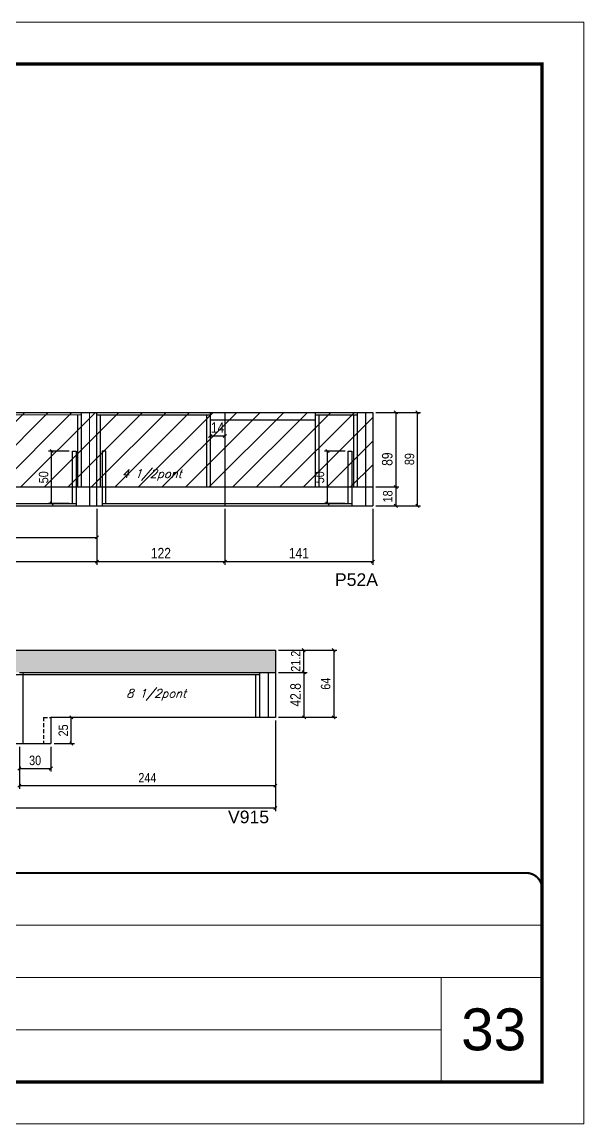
# Model space of a CAD drawing. Extents: x -20960 to -5926, y -2106 to 21915.
# Drawn here: x -11258 to -10722, y 11677 to 12727 of the extents above; entities that cross this region are included whole.
import ezdxf

# ---------------------------------------------------------------- set-up
doc = ezdxf.new("R2010")
doc.units = 0
for name, pattern in [('CONTINUO', [0]), ('DASHED', [0.75, 0.5, -0.25]), ('HIDDEN', [0.375, 0.25, -0.125])]:
    doc.linetypes.add(name, pattern=pattern)
for name, color, linetype in [('5', 5, 'Continuous'), ('COTA', 241, 'Continuous'), ('Painéis', 200, 'Continuous'), ('Reaproveitamento', 251, 'Continuous'), ('SARR_2.2x7', 40, 'Continuous'), ('SARR_3.5x7', 81, 'Continuous'), ('texto', 7, 'Continuous')]:
    doc.layers.add(name, color=color, linetype=linetype)
for name, color, linetype, lineweight in [('CARIMBO', 255, 'Continuous', 9), ('Folhas', 255, 'Continuous', 9), ('Sarr 2.2x7', 40, 'Continuous', 9), ('SARRAFO DE PRESSAO', 251, 'DASHED', 9)]:
    doc.layers.add(name, color=color, linetype=linetype, lineweight=lineweight)
doc.styles.add('ARIAL', font='arial.ttf')
doc.styles.add('COTA TECNICA', font='techl___.ttf', dxfattribs={"height": 10})
doc.styles.add('COTA TECNICA-50', font='techl___.ttf', dxfattribs={"height": 9})
doc.styles.add('Romans', font='romans.shx')
doc.styles.get("Standard").update_dxf_attribs({"font": 'arial.ttf'})
doc.dimstyles.new('COTA PAINEL-50', dxfattribs={"dimtxt": 9, "dimasz": 3, "dimexe": 3, "dimexo": 3, "dimgap": 3, "dimtad": 1, "dimdec": 1, "dimzin": 12, "dimdsep": 46, "dimtxsty": 'COTA TECNICA-50', "dimblk1": 'OBLIQUE', "dimblk2": 'OBLIQUE', "dimsah": 1, "dimcen": 0.9, "dimclrd": 4, "dimclre": 4, "dimclrt": 240, "dimadec": 1, "dimazin": 3, "dimtfac": 1, "dimtdec": 1, "dimtmove": 0, "dimatfit": 3, "dimfxl": 1, "dimtolj": 1, "dimtzin": 12, "dimarcsym": 0})
doc.dimstyles.new('PAINEL', dxfattribs={"dimtxt": 10, "dimasz": 3, "dimexe": 3, "dimexo": 3, "dimgap": 3, "dimtad": 1, "dimdec": 1, "dimzin": 12, "dimdsep": 46, "dimtxsty": 'COTA TECNICA', "dimblk1": 'OBLIQUE', "dimblk2": 'OBLIQUE', "dimsah": 1, "dimcen": 0.9, "dimclrd": 4, "dimclre": 4, "dimclrt": 240, "dimadec": 1, "dimazin": 3, "dimtfac": 1, "dimtdec": 1, "dimtmove": 0, "dimatfit": 3, "dimfxl": 1, "dimtolj": 1, "dimtzin": 12, "dimarcsym": 0})
pattern_1 = [(45, (13.708, -3474.332), (-11.22532, 11.22532), [])]

# ---------------------------------------------------------------- blocks, each defined once
blk = doc.blocks.new('9999999999')
at = {"color": 30, "linetype": 'CONTINUO'}
for p, q in [((98564.6, 34379.6), (99584, 34379.6)), ((98564.6, 34329.8), (99488, 34329.8)), ((99584, 34329.8), (99488, 34329.8)), ((99488, 34329.8), (99488, 34230.2)), ((98564.6, 34280), (99488, 34280))]:
    blk.add_line(p, q, dxfattribs=at)
at = {"color": 30, "linetype": 'CONTINUO', "const_width": 2}
blk.add_lwpolyline([(99584, 34230.2), (99584, 34414.4, 0.414214), (99569, 34429.4), (98229, 34429.4, 0.414214), (98214, 34414.4), (98214, 34245.2, 0.414214), (98229, 34230.2), (99584, 34230.2)], format="xyb", dxfattribs=at)
at = {"layer": 'Folhas'}
blk.add_lwpolyline([(98139, 34190.2), (99624, 34190.2), (99624, 35240.2), (98139, 35240.2)], close=True, dxfattribs=at)
at = {"layer": 'Folhas', "color": 30, "const_width": 3}
blk.add_lwpolyline([(98214, 34230.2), (99584, 34230.2), (99584, 35200.2), (98214, 35200.2)], close=True, dxfattribs=at)
blk = doc.blocks.new('_Oblique')
at = {"color": 0, "linetype": 'ByBlock', "lineweight": -2}
blk.add_line((-0.5, -0.5), (0.5, 0.5), dxfattribs=at)
blk = doc.blocks.new('*D1251')
at = {"layer": 'COTA', "color": 4, "lineweight": -2, "ltscale": 25, "transparency": 16777216}
for p, q in [((-11430.3, 12262.8), (-11430.3, 12232.7)), ((-11430.3, 12235.7), (-11186.3, 12235.7)), ((-11186.3, 12233.4), (-11186.3, 12232.7))]:
    blk.add_line(p, q, dxfattribs=at)
at = {"layer": 'Defpoints', "color": 0, "ltscale": 25, "transparency": 16777216}
for p in [(-11430.3, 12265.8), (-11186.3, 12236.4), (-11186.3, 12235.7)]:
    blk.add_point(p, dxfattribs=at)
at = {"layer": 'COTA', "color": 4, "lineweight": -2, "ltscale": 25, "transparency": 16777216, "xscale": 3, "yscale": 3, "zscale": 3, "rotation": 180}
blk.add_blockref('_Oblique', (-11430.3, 12235.7), dxfattribs=at)
at = {"layer": 'COTA', "color": 4, "lineweight": -2, "ltscale": 25, "transparency": 16777216, "xscale": 3, "yscale": 3, "zscale": 3}
blk.add_blockref('_Oblique', (-11186.3, 12235.7), dxfattribs=at)
at = {"layer": 'COTA', "color": 240, "ltscale": 25, "transparency": 16777216, "insert": (-11308.3, 12243.8), "char_height": 10, "attachment_point": 5, "style": 'COTA TECNICA'}
blk.add_mtext('\\A1;244', dxfattribs=at)
blk = doc.blocks.new('*D1253')
at = {"layer": 'COTA', "color": 4, "lineweight": -2, "ltscale": 25, "transparency": 16777216}
for p, q in [((-11468.3, 12262.8), (-11468.3, 12209.6)), ((-11186.3, 12262.8), (-11186.3, 12209.6)), ((-11468.3, 12212.6), (-11186.3, 12212.6))]:
    blk.add_line(p, q, dxfattribs=at)
at = {"layer": 'Defpoints', "color": 0, "ltscale": 25, "transparency": 16777216}
for p in [(-11468.3, 12265.8), (-11186.3, 12265.8), (-11186.3, 12212.6)]:
    blk.add_point(p, dxfattribs=at)
at = {"layer": 'COTA', "color": 4, "lineweight": -2, "ltscale": 25, "transparency": 16777216, "xscale": 3, "yscale": 3, "zscale": 3, "rotation": 180}
blk.add_blockref('_Oblique', (-11468.3, 12212.6), dxfattribs=at)
at = {"layer": 'COTA', "color": 4, "lineweight": -2, "ltscale": 25, "transparency": 16777216, "xscale": 3, "yscale": 3, "zscale": 3}
blk.add_blockref('_Oblique', (-11186.3, 12212.6), dxfattribs=at)
at = {"layer": 'COTA', "color": 240, "ltscale": 25, "transparency": 16777216, "insert": (-11327.3, 12220.7), "char_height": 10, "attachment_point": 5, "style": 'COTA TECNICA'}
blk.add_mtext('\\A1;282', dxfattribs=at)
blk = doc.blocks.new('*D1536')
at = {"layer": 'COTA', "color": 4, "lineweight": -2, "ltscale": 25, "transparency": 16777216}
for p, q in [((-10920.3, 12354.8), (-10898.4, 12354.8)), ((-10901.4, 12354.8), (-10901.4, 12265.8)), ((-10920.3, 12265.8), (-10898.4, 12265.8))]:
    blk.add_line(p, q, dxfattribs=at)
at = {"layer": 'Defpoints', "color": 0, "ltscale": 25, "transparency": 16777216}
for p in [(-10923.3, 12354.8), (-10923.3, 12265.8), (-10901.4, 12265.8)]:
    blk.add_point(p, dxfattribs=at)
at = {"layer": 'COTA', "color": 4, "lineweight": -2, "ltscale": 25, "transparency": 16777216, "xscale": 3, "yscale": 3, "zscale": 3}
for p, rotation in [((-10901.4, 12354.8), 90), ((-10901.4, 12265.8), 270)]:
    blk.add_blockref('_Oblique', p, dxfattribs=dict(at, rotation=rotation))
at = {"layer": 'COTA', "color": 240, "ltscale": 25, "transparency": 16777216, "insert": (-10909.5, 12310.3), "char_height": 10, "attachment_point": 5, "rotation": 90, "style": 'COTA TECNICA'}
blk.add_mtext('\\A1;89', dxfattribs=at)
blk = doc.blocks.new('*D1254')
at = {"layer": 'COTA', "color": 4, "lineweight": -2, "ltscale": 25, "transparency": 16777216}
for p, q in [((-11186.3, 12262.8), (-11186.3, 12209.6)), ((-11064.3, 12262.8), (-11064.3, 12209.6)), ((-11186.3, 12212.6), (-11064.3, 12212.6))]:
    blk.add_line(p, q, dxfattribs=at)
at = {"layer": 'Defpoints', "color": 0, "ltscale": 25, "transparency": 16777216}
for p in [(-11186.3, 12265.8), (-11064.3, 12265.8), (-11064.3, 12212.6)]:
    blk.add_point(p, dxfattribs=at)
at = {"layer": 'COTA', "color": 4, "lineweight": -2, "ltscale": 25, "transparency": 16777216, "xscale": 3, "yscale": 3, "zscale": 3, "rotation": 180}
blk.add_blockref('_Oblique', (-11186.3, 12212.6), dxfattribs=at)
at = {"layer": 'COTA', "color": 4, "lineweight": -2, "ltscale": 25, "transparency": 16777216, "xscale": 3, "yscale": 3, "zscale": 3}
blk.add_blockref('_Oblique', (-11064.3, 12212.6), dxfattribs=at)
at = {"layer": 'COTA', "color": 240, "ltscale": 25, "transparency": 16777216, "insert": (-11125.3, 12220.7), "char_height": 10, "attachment_point": 5, "style": 'COTA TECNICA'}
blk.add_mtext('\\A1;122', dxfattribs=at)
blk = doc.blocks.new('*D1255')
at = {"layer": 'COTA', "color": 4, "lineweight": -2, "ltscale": 25, "transparency": 16777216}
for p, q in [((-11064.3, 12262.8), (-11064.3, 12209.6)), ((-10923.3, 12262.8), (-10923.3, 12209.6)), ((-11064.3, 12212.6), (-10923.3, 12212.6))]:
    blk.add_line(p, q, dxfattribs=at)
at = {"layer": 'Defpoints', "color": 0, "ltscale": 25, "transparency": 16777216}
for p in [(-11064.3, 12265.8), (-10923.3, 12265.8), (-10923.3, 12212.6)]:
    blk.add_point(p, dxfattribs=at)
at = {"layer": 'COTA', "color": 4, "lineweight": -2, "ltscale": 25, "transparency": 16777216, "xscale": 3, "yscale": 3, "zscale": 3, "rotation": 180}
blk.add_blockref('_Oblique', (-11064.3, 12212.6), dxfattribs=at)
at = {"layer": 'COTA', "color": 4, "lineweight": -2, "ltscale": 25, "transparency": 16777216, "xscale": 3, "yscale": 3, "zscale": 3}
blk.add_blockref('_Oblique', (-10923.3, 12212.6), dxfattribs=at)
at = {"layer": 'COTA', "color": 240, "ltscale": 25, "transparency": 16777216, "insert": (-10993.8, 12220.7), "char_height": 10, "attachment_point": 5, "style": 'COTA TECNICA'}
blk.add_mtext('\\A1;141', dxfattribs=at)
blk = doc.blocks.new('*D1537')
at = {"layer": 'COTA', "color": 4, "lineweight": -2, "ltscale": 25, "transparency": 16777216}
for p, q in [((-11078.3, 12344.8), (-11078.3, 12329.4)), ((-11064.3, 12344.8), (-11064.3, 12329.4)), ((-11078.3, 12332.4), (-11064.3, 12332.4))]:
    blk.add_line(p, q, dxfattribs=at)
at = {"layer": 'Defpoints', "color": 0, "ltscale": 25, "transparency": 16777216}
for p in [(-11078.3, 12347.8), (-11064.3, 12347.8), (-11064.3, 12332.4)]:
    blk.add_point(p, dxfattribs=at)
at = {"layer": 'COTA', "color": 4, "lineweight": -2, "ltscale": 25, "transparency": 16777216, "xscale": 3, "yscale": 3, "zscale": 3, "rotation": 180}
blk.add_blockref('_Oblique', (-11078.3, 12332.4), dxfattribs=at)
at = {"layer": 'COTA', "color": 4, "lineweight": -2, "ltscale": 25, "transparency": 16777216, "xscale": 3, "yscale": 3, "zscale": 3}
blk.add_blockref('_Oblique', (-11064.3, 12332.4), dxfattribs=at)
at = {"layer": 'COTA', "color": 240, "ltscale": 25, "transparency": 16777216, "insert": (-11071.3, 12340.4), "char_height": 10, "attachment_point": 5, "style": 'COTA TECNICA'}
blk.add_mtext('\\A1;14', dxfattribs=at)
blk = doc.blocks.new('*D1540')
at = {"layer": 'COTA', "color": 4, "lineweight": -2, "ltscale": 25, "transparency": 16777216}
for p, q in [((-11013.2, 12107.1), (-10985.8, 12107.1)), ((-10988.8, 12064.3), (-10988.8, 12107.1)), ((-11013.2, 12064.3), (-10985.8, 12064.3))]:
    blk.add_line(p, q, dxfattribs=at)
at = {"layer": 'Defpoints', "color": 0, "ltscale": 25, "transparency": 16777216}
for p in [(-11016.2, 12107.1), (-10988.8, 12107.1), (-11016.2, 12064.3)]:
    blk.add_point(p, dxfattribs=at)
at = {"layer": 'COTA', "color": 4, "lineweight": -2, "ltscale": 25, "transparency": 16777216, "xscale": 3, "yscale": 3, "zscale": 3}
for p, rotation in [((-10988.8, 12107.1), 90), ((-10988.8, 12064.3), 270)]:
    blk.add_blockref('_Oblique', p, dxfattribs=dict(at, rotation=rotation))
at = {"layer": 'COTA', "color": 240, "ltscale": 25, "transparency": 16777216, "insert": (-10996.9, 12085.7), "char_height": 10, "attachment_point": 5, "rotation": 90, "style": 'COTA TECNICA'}
blk.add_mtext('\\A1;42.8', dxfattribs=at)
blk = doc.blocks.new('*D1541')
at = {"layer": 'COTA', "color": 4, "lineweight": -2, "transparency": 16777216}
for p, q in [((-11013.2, 12128.3), (-10986.2, 12128.3)), ((-10989.2, 12107.1), (-10989.2, 12128.3)), ((-11013.2, 12107.1), (-10986.2, 12107.1))]:
    blk.add_line(p, q, dxfattribs=at)
at = {"layer": 'Defpoints', "color": 0, "transparency": 16777216}
for p in [(-11016.2, 12128.3), (-10989.2, 12128.3), (-11016.2, 12107.1)]:
    blk.add_point(p, dxfattribs=at)
at = {"layer": 'COTA', "color": 4, "lineweight": -2, "transparency": 16777216, "xscale": 3, "yscale": 3, "zscale": 3}
for p, rotation in [((-10989.2, 12128.3), 90), ((-10989.2, 12107.1), 270)]:
    blk.add_blockref('_Oblique', p, dxfattribs=dict(at, rotation=rotation))
at = {"layer": 'COTA', "color": 240, "transparency": 16777216, "insert": (-10996.8, 12117.7), "char_height": 9, "attachment_point": 5, "rotation": 90, "style": 'COTA TECNICA-50'}
blk.add_mtext('\\A1;21.2', dxfattribs=at)
blk = doc.blocks.new('*D1259')
at = {"layer": 'COTA', "color": 4, "lineweight": -2, "transparency": 16777216}
for p, q in [((-11016.2, 12061.3), (-11016.2, 11996.2)), ((-11260.2, 12036.3), (-11260.2, 11996.2)), ((-11260.2, 11999.2), (-11016.2, 11999.2))]:
    blk.add_line(p, q, dxfattribs=at)
at = {"layer": 'Defpoints', "color": 0, "transparency": 16777216}
for p in [(-11016.2, 12064.3), (-11260.2, 12039.3), (-11016.2, 11999.2)]:
    blk.add_point(p, dxfattribs=at)
at = {"layer": 'COTA', "color": 4, "lineweight": -2, "transparency": 16777216, "xscale": 3, "yscale": 3, "zscale": 3, "rotation": 180}
blk.add_blockref('_Oblique', (-11260.2, 11999.2), dxfattribs=at)
at = {"layer": 'COTA', "color": 4, "lineweight": -2, "transparency": 16777216, "xscale": 3, "yscale": 3, "zscale": 3}
blk.add_blockref('_Oblique', (-11016.2, 11999.2), dxfattribs=at)
at = {"layer": 'COTA', "color": 240, "transparency": 16777216, "insert": (-11138.2, 12006.7), "char_height": 9, "attachment_point": 5, "style": 'COTA TECNICA-50'}
blk.add_mtext('\\A1;244', dxfattribs=at)
blk = doc.blocks.new('*D1260')
at = {"layer": 'COTA', "color": 4, "lineweight": -2, "transparency": 16777216}
for p, q in [((-11016.2, 12061.3), (-11016.2, 11974.9)), ((-11913.2, 12036.3), (-11913.2, 11974.9)), ((-11913.2, 11977.9), (-11016.2, 11977.9))]:
    blk.add_line(p, q, dxfattribs=at)
at = {"layer": 'Defpoints', "color": 0, "transparency": 16777216}
for p in [(-11016.2, 12064.3), (-11913.2, 12039.3), (-11016.2, 11977.9)]:
    blk.add_point(p, dxfattribs=at)
at = {"layer": 'COTA', "color": 4, "lineweight": -2, "transparency": 16777216, "xscale": 3, "yscale": 3, "zscale": 3, "rotation": 180}
blk.add_blockref('_Oblique', (-11913.2, 11977.9), dxfattribs=at)
at = {"layer": 'COTA', "color": 4, "lineweight": -2, "transparency": 16777216, "xscale": 3, "yscale": 3, "zscale": 3}
blk.add_blockref('_Oblique', (-11016.2, 11977.9), dxfattribs=at)
at = {"layer": 'COTA', "color": 240, "transparency": 16777216, "insert": (-11464.7, 11985.5), "char_height": 9, "attachment_point": 5, "style": 'COTA TECNICA-50'}
blk.add_mtext('\\A1;897', dxfattribs=at)
blk = doc.blocks.new('*D1742')
at = {"layer": 'COTA', "color": 4, "lineweight": -2, "transparency": 16777216}
for p, q in [((-10920.3, 12354.8), (-10877.7, 12354.8)), ((-10880.7, 12265.8), (-10880.7, 12354.8)), ((-10920.3, 12265.8), (-10877.7, 12265.8))]:
    blk.add_line(p, q, dxfattribs=at)
at = {"layer": 'Defpoints', "color": 0, "transparency": 16777216}
for p in [(-10923.3, 12354.8), (-10880.7, 12354.8), (-10923.3, 12265.8)]:
    blk.add_point(p, dxfattribs=at)
at = {"layer": 'COTA', "color": 4, "lineweight": -2, "transparency": 16777216, "xscale": 3, "yscale": 3, "zscale": 3}
for p, rotation in [((-10880.7, 12354.8), 90), ((-10880.7, 12265.8), 270)]:
    blk.add_blockref('_Oblique', p, dxfattribs=dict(at, rotation=rotation))
at = {"layer": 'COTA', "color": 240, "transparency": 16777216, "insert": (-10888.3, 12310.3), "char_height": 9, "attachment_point": 5, "rotation": 90, "style": 'COTA TECNICA-50'}
blk.add_mtext('\\A1;89', dxfattribs=at)
blk = doc.blocks.new('*D1744')
at = {"layer": 'COTA', "color": 4, "lineweight": -2, "transparency": 16777216}
for p, q in [((-11212.7, 12318), (-11232.5, 12318)), ((-11229.5, 12268), (-11229.5, 12318)), ((-11212.7, 12268), (-11232.5, 12268))]:
    blk.add_line(p, q, dxfattribs=at)
at = {"layer": 'Defpoints', "color": 0, "transparency": 16777216}
for p in [(-11229.5, 12318), (-11209.7, 12318), (-11209.7, 12268)]:
    blk.add_point(p, dxfattribs=at)
at = {"layer": 'COTA', "color": 4, "lineweight": -2, "transparency": 16777216, "xscale": 3, "yscale": 3, "zscale": 3}
for p, rotation in [((-11229.5, 12318), 90), ((-11229.5, 12268), 270)]:
    blk.add_blockref('_Oblique', p, dxfattribs=dict(at, rotation=rotation))
at = {"layer": 'COTA', "color": 240, "transparency": 16777216, "insert": (-11237.1, 12293), "char_height": 9, "attachment_point": 5, "rotation": 90, "style": 'COTA TECNICA-50'}
blk.add_mtext('\\A1;50', dxfattribs=at)
blk = doc.blocks.new('*D1745')
at = {"layer": 'COTA', "color": 4, "lineweight": -2, "transparency": 16777216}
for p, q in [((-10949.7, 12318), (-10969.5, 12318)), ((-10966.5, 12268), (-10966.5, 12318)), ((-10949.7, 12268), (-10969.5, 12268))]:
    blk.add_line(p, q, dxfattribs=at)
at = {"layer": 'Defpoints', "color": 0, "transparency": 16777216}
for p in [(-10966.5, 12318), (-10946.7, 12318), (-10946.7, 12268)]:
    blk.add_point(p, dxfattribs=at)
at = {"layer": 'COTA', "color": 4, "lineweight": -2, "transparency": 16777216, "xscale": 3, "yscale": 3, "zscale": 3}
for p, rotation in [((-10966.5, 12318), 90), ((-10966.5, 12268), 270)]:
    blk.add_blockref('_Oblique', p, dxfattribs=dict(at, rotation=rotation))
at = {"layer": 'COTA', "color": 240, "transparency": 16777216, "insert": (-10974.1, 12293), "char_height": 9, "attachment_point": 5, "rotation": 90, "style": 'COTA TECNICA-50'}
blk.add_mtext('\\A1;50', dxfattribs=at)
blk = doc.blocks.new('*D1746')
at = {"layer": 'COTA', "color": 4, "lineweight": -2, "transparency": 16777216}
for p, q in [((-10920.3, 12283.8), (-10898.4, 12283.8)), ((-10901.4, 12283.8), (-10901.4, 12265.8)), ((-10920.3, 12265.8), (-10898.4, 12265.8))]:
    blk.add_line(p, q, dxfattribs=at)
at = {"layer": 'Defpoints', "color": 0, "transparency": 16777216}
for p in [(-10923.3, 12283.8), (-10923.3, 12265.8), (-10901.4, 12265.8)]:
    blk.add_point(p, dxfattribs=at)
at = {"layer": 'COTA', "color": 4, "lineweight": -2, "transparency": 16777216, "xscale": 3, "yscale": 3, "zscale": 3}
for p, rotation in [((-10901.4, 12283.8), 90), ((-10901.4, 12265.8), 270)]:
    blk.add_blockref('_Oblique', p, dxfattribs=dict(at, rotation=rotation))
at = {"layer": 'COTA', "color": 240, "transparency": 16777216, "insert": (-10909, 12274.8), "char_height": 9, "attachment_point": 5, "rotation": 90, "style": 'COTA TECNICA-50'}
blk.add_mtext('\\A1;18', dxfattribs=at)
blk = doc.blocks.new('*D1502')
at = {"layer": 'COTA', "color": 4, "lineweight": -2, "transparency": 16777216}
for p, q in [((-11013.2, 12128.3), (-10957.6, 12128.3)), ((-10960.6, 12128.3), (-10960.6, 12064.3)), ((-11013.2, 12064.3), (-10957.6, 12064.3))]:
    blk.add_line(p, q, dxfattribs=at)
at = {"layer": 'Defpoints', "color": 0, "transparency": 16777216}
for p in [(-11016.2, 12128.3), (-11016.2, 12064.3), (-10960.6, 12064.3)]:
    blk.add_point(p, dxfattribs=at)
at = {"layer": 'COTA', "color": 4, "lineweight": -2, "transparency": 16777216, "xscale": 3, "yscale": 3, "zscale": 3}
for p, rotation in [((-10960.6, 12128.3), 90), ((-10960.6, 12064.3), 270)]:
    blk.add_blockref('_Oblique', p, dxfattribs=dict(at, rotation=rotation))
at = {"layer": 'COTA', "color": 240, "transparency": 16777216, "insert": (-10968.2, 12096.3), "char_height": 9, "attachment_point": 5, "rotation": 90, "style": 'COTA TECNICA-50'}
blk.add_mtext('\\A1;64', dxfattribs=at)
blk = doc.blocks.new('*D1504')
at = {"layer": 'COTA', "color": 4, "lineweight": -2, "transparency": 16777216}
for p, q in [((-11260.2, 12036.3), (-11260.2, 12012.5)), ((-11230.2, 12036.3), (-11230.2, 12012.5)), ((-11260.2, 12015.5), (-11230.2, 12015.5))]:
    blk.add_line(p, q, dxfattribs=at)
at = {"layer": 'Defpoints', "color": 0, "transparency": 16777216}
for p in [(-11260.2, 12039.3), (-11230.2, 12039.3), (-11230.2, 12015.5)]:
    blk.add_point(p, dxfattribs=at)
at = {"layer": 'COTA', "color": 4, "lineweight": -2, "transparency": 16777216, "xscale": 3, "yscale": 3, "zscale": 3, "rotation": 180}
blk.add_blockref('_Oblique', (-11260.2, 12015.5), dxfattribs=at)
at = {"layer": 'COTA', "color": 4, "lineweight": -2, "transparency": 16777216, "xscale": 3, "yscale": 3, "zscale": 3}
blk.add_blockref('_Oblique', (-11230.2, 12015.5), dxfattribs=at)
at = {"layer": 'COTA', "color": 240, "transparency": 16777216, "insert": (-11245.2, 12023.2), "char_height": 9, "attachment_point": 5, "style": 'COTA TECNICA-50'}
blk.add_mtext('\\A1;30', dxfattribs=at)
blk = doc.blocks.new('*D1505')
at = {"layer": 'COTA', "color": 4, "lineweight": -2, "transparency": 16777216}
for p, q in [((-11227.2, 12064.3), (-11207.7, 12064.3)), ((-11210.7, 12039.3), (-11210.7, 12064.3)), ((-11227.2, 12039.3), (-11207.7, 12039.3))]:
    blk.add_line(p, q, dxfattribs=at)
at = {"layer": 'Defpoints', "color": 0, "transparency": 16777216}
for p in [(-11230.2, 12064.3), (-11210.7, 12064.3), (-11230.2, 12039.3)]:
    blk.add_point(p, dxfattribs=at)
at = {"layer": 'COTA', "color": 4, "lineweight": -2, "transparency": 16777216, "xscale": 3, "yscale": 3, "zscale": 3}
for p, rotation in [((-11210.7, 12064.3), 90), ((-11210.7, 12039.3), 270)]:
    blk.add_blockref('_Oblique', p, dxfattribs=dict(at, rotation=rotation))
at = {"layer": 'COTA', "color": 240, "transparency": 16777216, "insert": (-11218.3, 12051.8), "char_height": 9, "attachment_point": 5, "rotation": 90, "style": 'COTA TECNICA-50'}
blk.add_mtext('\\A1;25', dxfattribs=at)

msp = doc.modelspace()

# ---------------------------------------------------------------- hatches: boundary and pattern name
at = {"layer": 'COTA', "ltscale": 25}
h = msp.add_hatch(dxfattribs=at)
h.set_pattern_fill('AR-CONC', color=256, scale=0.03)
h.set_pattern_definition([(50, (94.384, -3448.3224), (5.4655401, -0.4781726), [0.5715, -6.2865]), (355, (94.384, -3448.3224), (-1.0573026, 5.7317054), [0.4572, -5.0292175]), (100.451445, (94.8395, -3448.3623), (4.4082374, 5.2535326), [0.4857003, -5.3427073]), (46.1842, (94.384, -3446.7984), (8.1323712, -1.2612698), [0.85725, -9.42975]), (96.635558, (95.062, -3446.9035), (7.122124, 7.4227837), [0.7285507, -8.0140682]), (351.18415, (94.384, -3446.7984), (7.122124, 7.4227837), [0.685799, -7.543792]), (21, (95.146, -3447.1794), (4.5484317, -3.0679559), [0.5715, -6.2865]), (326, (95.146, -3447.1794), (1.8540609, 5.525639), [0.4572, -5.0292]), (71.451445, (95.525, -3447.435), (6.4024926, 2.457683), [0.4857003, -5.3426981]), (37.5, (94.384, -3448.3224), (0.0926581, 2.53665117), [0, -4.96824, 0, -5.1054, 0, -5.04825]), (7.5, (94.384, -3448.3224), (2.00458988, 3.00541724), [0, -2.91084, 0, -4.85394, 0, -1.92405]), (327.5, (92.6848, -3448.3224), (4.06771786, -0.17186232), [0, -1.905, 0, -5.9436, 0, -7.8867]), (317.5, (91.9228, -3448.3224), (4.44387544, 0.7627947), [0, -2.4765, 0, -3.94716, 0, -5.6007])])
h.paths.add_polyline_path([(-11913.2, 12128.25), (-11913.2, 12107.05), (-11483.2, 12107.05), (-11260.2, 12107.05), (-11016.2, 12107.05), (-11016.2, 12128.25)])
at = {"layer": 'Reaproveitamento'}
h = msp.add_hatch(dxfattribs=at)
h.set_pattern_fill('ANSI31', color=256, scale=5)
h.set_pattern_definition(pattern_1)
h.paths.add_polyline_path([(-11430.28, 12354.77), (-11430.28, 12283.77), (-11186.28, 12283.77), (-11186.28, 12354.77)])
h = msp.add_hatch(dxfattribs=at)
h.set_pattern_fill('ANSI31', color=256, scale=5)
h.set_pattern_definition(pattern_1)
h.paths.add_polyline_path([(-11186.28, 12354.77), (-11186.28, 12283.77), (-11078.28, 12283.77), (-10923.26, 12283.77), (-10923.26, 12354.77), (-11078.28, 12354.77)])

# ---------------------------------------------------------------- linework, layer by layer
at = {"layer": 'COTA', "ltscale": 25}
for p, q in [((-11913.2, 12128.25), (-11016.2, 12128.25)), ((-11016.2, 12128.25), (-11016.2, 12107.05))]:
    msp.add_line(p, q, dxfattribs=at)
at = {"layer": 'Painéis'}
for p, q in [((-11712.28, 12354.77), (-11186.28, 12354.77)), ((-11186.28, 12354.77), (-11078.28, 12354.77)), ((-11078.28, 12354.77), (-10923.26, 12354.77)), ((-11712.28, 12283.77), (-10923.26, 12283.77)), ((-11712.28, 12265.77), (-10923.26, 12265.77))]:
    msp.add_line(p, q, dxfattribs=at)
at = {"layer": 'Painéis', "ltscale": 25}
for p, q in [((-11186.28, 12265.77), (-11186.28, 12354.77)), ((-11064.26, 12354.77), (-11064.26, 12265.77)), ((-10923.26, 12354.77), (-10923.26, 12265.77)), ((-11260.2, 12107.05), (-11016.2, 12107.05)), ((-11016.2, 12107.05), (-11016.2, 12064.25)), ((-11016.2, 12064.25), (-11230.2, 12064.25)), ((-11230.2, 12064.25), (-11230.2, 12039.25)), ((-11739.2, 12039.25), (-11230.2, 12039.25))]:
    msp.add_line(p, q, dxfattribs=at)
at = {"layer": 'Sarr 2.2x7'}
for p, q in [((-11468.28, 12352.57), (-11201.28, 12352.57)), ((-11193.28, 12354.77), (-11193.28, 12283.77))]:
    msp.add_line(p, q, dxfattribs=at)
at = {"layer": 'SARR_2.2x7', "linetype": 'Continuous'}
for p, q in [((-11186.28, 12352.57), (-11078.28, 12352.57)), ((-10978.28, 12352.57), (-10938.26, 12352.57)), ((-10930.26, 12354.77), (-10930.26, 12283.77)), ((-11078.28, 12347.77), (-11064.26, 12347.77)), ((-11064.26, 12347.77), (-10978.28, 12347.77)), ((-11023.2, 12107.05), (-11023.2, 12064.25)), ((-11031.2, 12104.85), (-11483.2, 12104.85))]:
    msp.add_line(p, q, dxfattribs=at)
at = {"layer": 'SARR_2.2x7', "linetype": 'Continuous', "ltscale": 50}
for p, q in [((-11193.28, 12283.77), (-11193.28, 12265.77)), ((-10930.26, 12283.77), (-10930.26, 12265.77)), ((-11463.28, 12267.97), (-11206.23, 12267.97)), ((-11181.28, 12267.97), (-10943.21, 12267.97))]:
    msp.add_line(p, q, dxfattribs=at)
at = {"layer": 'SARR_2.2x7', "linetype": 'HIDDEN', "ltscale": 15}
for q in [(-11237.2, 12039.25), (-11230.2, 12064.25)]:
    msp.add_line((-11237.2, 12064.25), q, dxfattribs=at)
at = {"layer": 'SARR_3.5x7'}
for p, q in [((-11204.78, 12352.57), (-11204.78, 12283.77)), ((-11201.28, 12354.77), (-11201.28, 12283.77)), ((-11182.78, 12283.77), (-11182.78, 12352.57)), ((-11081.78, 12352.57), (-11081.78, 12283.77)), ((-11078.28, 12354.77), (-11078.28, 12283.77)), ((-10978.28, 12354.77), (-10978.28, 12283.77)), ((-10974.78, 12352.57), (-10974.78, 12283.77)), ((-10941.76, 12352.57), (-10941.76, 12283.77)), ((-10938.26, 12354.77), (-10938.26, 12283.77)), ((-11204.78, 12283.77), (-11201.28, 12283.77)), ((-11256.7, 12039.25), (-11256.7, 12107.05))]:
    msp.add_line(p, q, dxfattribs=at)
at = {"layer": 'SARR_3.5x7', "ltscale": 25}
for p, q in [((-11186.28, 12283.77), (-11186.28, 12283.77)), ((-11186.28, 12283.77), (-11182.78, 12283.77)), ((-11081.78, 12283.77), (-11078.28, 12283.77))]:
    msp.add_line(p, q, dxfattribs=at)
at = {"layer": 'SARR_3.5x7'}
for points in [[(-11209.73, 12267.97), (-11209.73, 12317.97), (-11206.23, 12317.97), (-11206.23, 12265.77)], [(-11177.78, 12267.97), (-11177.78, 12317.97), (-11181.28, 12317.97), (-11181.28, 12265.77)], [(-10946.71, 12267.97), (-10946.71, 12317.97), (-10943.21, 12317.97), (-10943.21, 12265.77)], [(-11031.2, 12107.05), (-11031.2, 12064.25)], [(-11034.7, 12064.25), (-11034.7, 12104.85)]]:
    msp.add_lwpolyline(points, dxfattribs=at)

# ---------------------------------------------------------------- block references
at = {"layer": 'SARRAFO DE PRESSAO', "color": 6, "linetype": 'ByBlock'}
msp.add_blockref('9999999999', (-110345.98, -22513.42), dxfattribs=at)

# ---------------------------------------------------------------- texts
at = {"layer": '5', "linetype": 'Continuous'}
for s, p in [('P52A', (-10959.37, 12189.48)), ('V915', (-11061.35, 11963.36))]:
    msp.add_text(s, height=12, rotation=359.99996, dxfattribs=at).set_placement(p)
at = {"layer": 'CARIMBO', "style": 'ARIAL'}
msp.add_text('33', height=40, dxfattribs=at).set_placement((-10839.14, 11746.93))
at = {"layer": 'texto', "color": 2, "char_height": 8, "attachment_point": 5, "style": 'Romans'}
for s, insert in [('{\\Q19;\\C256;4 1/2pont}', (-11134.04, 12295.18)), ('{\\Q19;\\C256;8 1/2pont}', (-11129.82, 12085.77))]:
    msp.add_mtext(s, dxfattribs=dict(at, insert=insert))

# ---------------------------------------------------------------- dimensions: what is measured, and where the dimension line sits
at = {"layer": 'COTA', "ltscale": 25}
for base, p1, p2, picture, middle in [((-10901.42, 12265.77), (-10923.26, 12354.77), (-10923.26, 12265.77), '*D1536', (-10909.52, 12310.27)), ((-10988.83, 12107.05), (-11016.2, 12064.25), (-11016.2, 12107.05), '*D1540', (-10996.93, 12085.65))]:
    dim = msp.add_linear_dim(base=base, p1=p1, p2=p2, angle=90, dimstyle='PAINEL', dxfattribs=at)
    dim.commit()
    dim.dimension.update_dxf_attribs({"geometry": picture, "text_midpoint": middle})
at = {"layer": 'COTA'}
for base, p1, p2, picture, middle in [((-10880.72, 12354.77), (-10923.26, 12265.77), (-10923.26, 12354.77), '*D1742', (-10888.31, 12310.27)), ((-11229.49, 12317.97), (-11209.73, 12267.97), (-11209.73, 12317.97), '*D1744', (-11237.09, 12292.97)), ((-10966.47, 12317.97), (-10946.71, 12267.97), (-10946.71, 12317.97), '*D1745', (-10974.07, 12292.97)), ((-10901.42, 12265.77), (-10923.26, 12283.77), (-10923.26, 12265.77), '*D1746', (-10909, 12274.77)), ((-10960.61, 12064.25), (-11016.2, 12128.25), (-11016.2, 12064.25), '*D1502', (-10968.2, 12096.25)), ((-11210.67, 12064.25), (-11230.2, 12039.25), (-11230.2, 12064.25), '*D1505', (-11218.27, 12051.75))]:
    dim = msp.add_linear_dim(base=base, p1=p1, p2=p2, angle=90, dimstyle='COTA PAINEL-50', dxfattribs=at)
    dim.commit()
    dim.dimension.update_dxf_attribs({"geometry": picture, "text_midpoint": middle})
at = {"layer": 'COTA', "ltscale": 25}
dim = msp.add_linear_dim(base=(-11064.26, 12332.36), p1=(-11078.28, 12347.77), p2=(-11064.26, 12347.77), dimstyle='PAINEL', dxfattribs=at)
dim.commit()
dim.dimension.update_dxf_attribs({"geometry": '*D1537', "text_midpoint": (-11071.27, 12332.36), "dimtype": 160})
for base, p1, p2, picture, middle in [((-11186.28, 12212.63), (-11468.28, 12265.77), (-11186.28, 12265.77), '*D1253', (-11327.28, 12220.73)), ((-11064.26, 12212.63), (-11186.28, 12265.77), (-11064.26, 12265.77), '*D1254', (-11125.27, 12220.69))]:
    dim = msp.add_linear_dim(base=base, p1=p1, p2=p2, dimstyle='PAINEL', dxfattribs=at)
    dim.commit()
    dim.dimension.update_dxf_attribs({"geometry": picture, "text_midpoint": middle})
for base, p1, p2, picture, middle in [((-11186.28, 12235.74), (-11430.28, 12265.77), (-11186.28, 12236.42), '*D1251', (-11308.28, 12243.81)), ((-10923.26, 12212.63), (-11064.26, 12265.77), (-10923.26, 12265.77), '*D1255', (-10993.76, 12220.7))]:
    dim = msp.add_linear_dim(base=base, p1=p1, p2=p2, dimstyle='PAINEL', override={"dimtmove": 1}, dxfattribs=at)
    dim.commit()
    dim.dimension.update_dxf_attribs({"geometry": picture, "text_midpoint": middle})
at = {"layer": 'COTA'}
dim = msp.add_linear_dim(base=(-10989.21, 12128.25), p1=(-11016.2, 12107.05), p2=(-11016.2, 12128.25), angle=90, dimstyle='COTA PAINEL-50', override={"dimtmove": 1}, dxfattribs=at)
dim.commit()
dim.dimension.update_dxf_attribs({"geometry": '*D1541', "text_midpoint": (-10989.21, 12117.65), "dimtype": 160})
for base, p1, p2, picture, middle in [((-11016.2, 11977.95), (-11913.2, 12039.25), (-11016.2, 12064.25), '*D1260', (-11464.7, 11985.54)), ((-11230.2, 12015.47), (-11260.2, 12039.25), (-11230.2, 12039.25), '*D1504', (-11245.2, 12023.17))]:
    dim = msp.add_linear_dim(base=base, p1=p1, p2=p2, dimstyle='COTA PAINEL-50', dxfattribs=at)
    dim.commit()
    dim.dimension.update_dxf_attribs({"geometry": picture, "text_midpoint": middle})
dim = msp.add_linear_dim(base=(-11016.2, 11999.18), p1=(-11260.2, 12039.25), p2=(-11016.2, 12064.25), dimstyle='COTA PAINEL-50', override={"dimtmove": 1}, dxfattribs=at)
dim.commit()
dim.dimension.update_dxf_attribs({"geometry": '*D1259', "text_midpoint": (-11138.2, 12006.74)})

doc.saveas('drawing.dxf')
